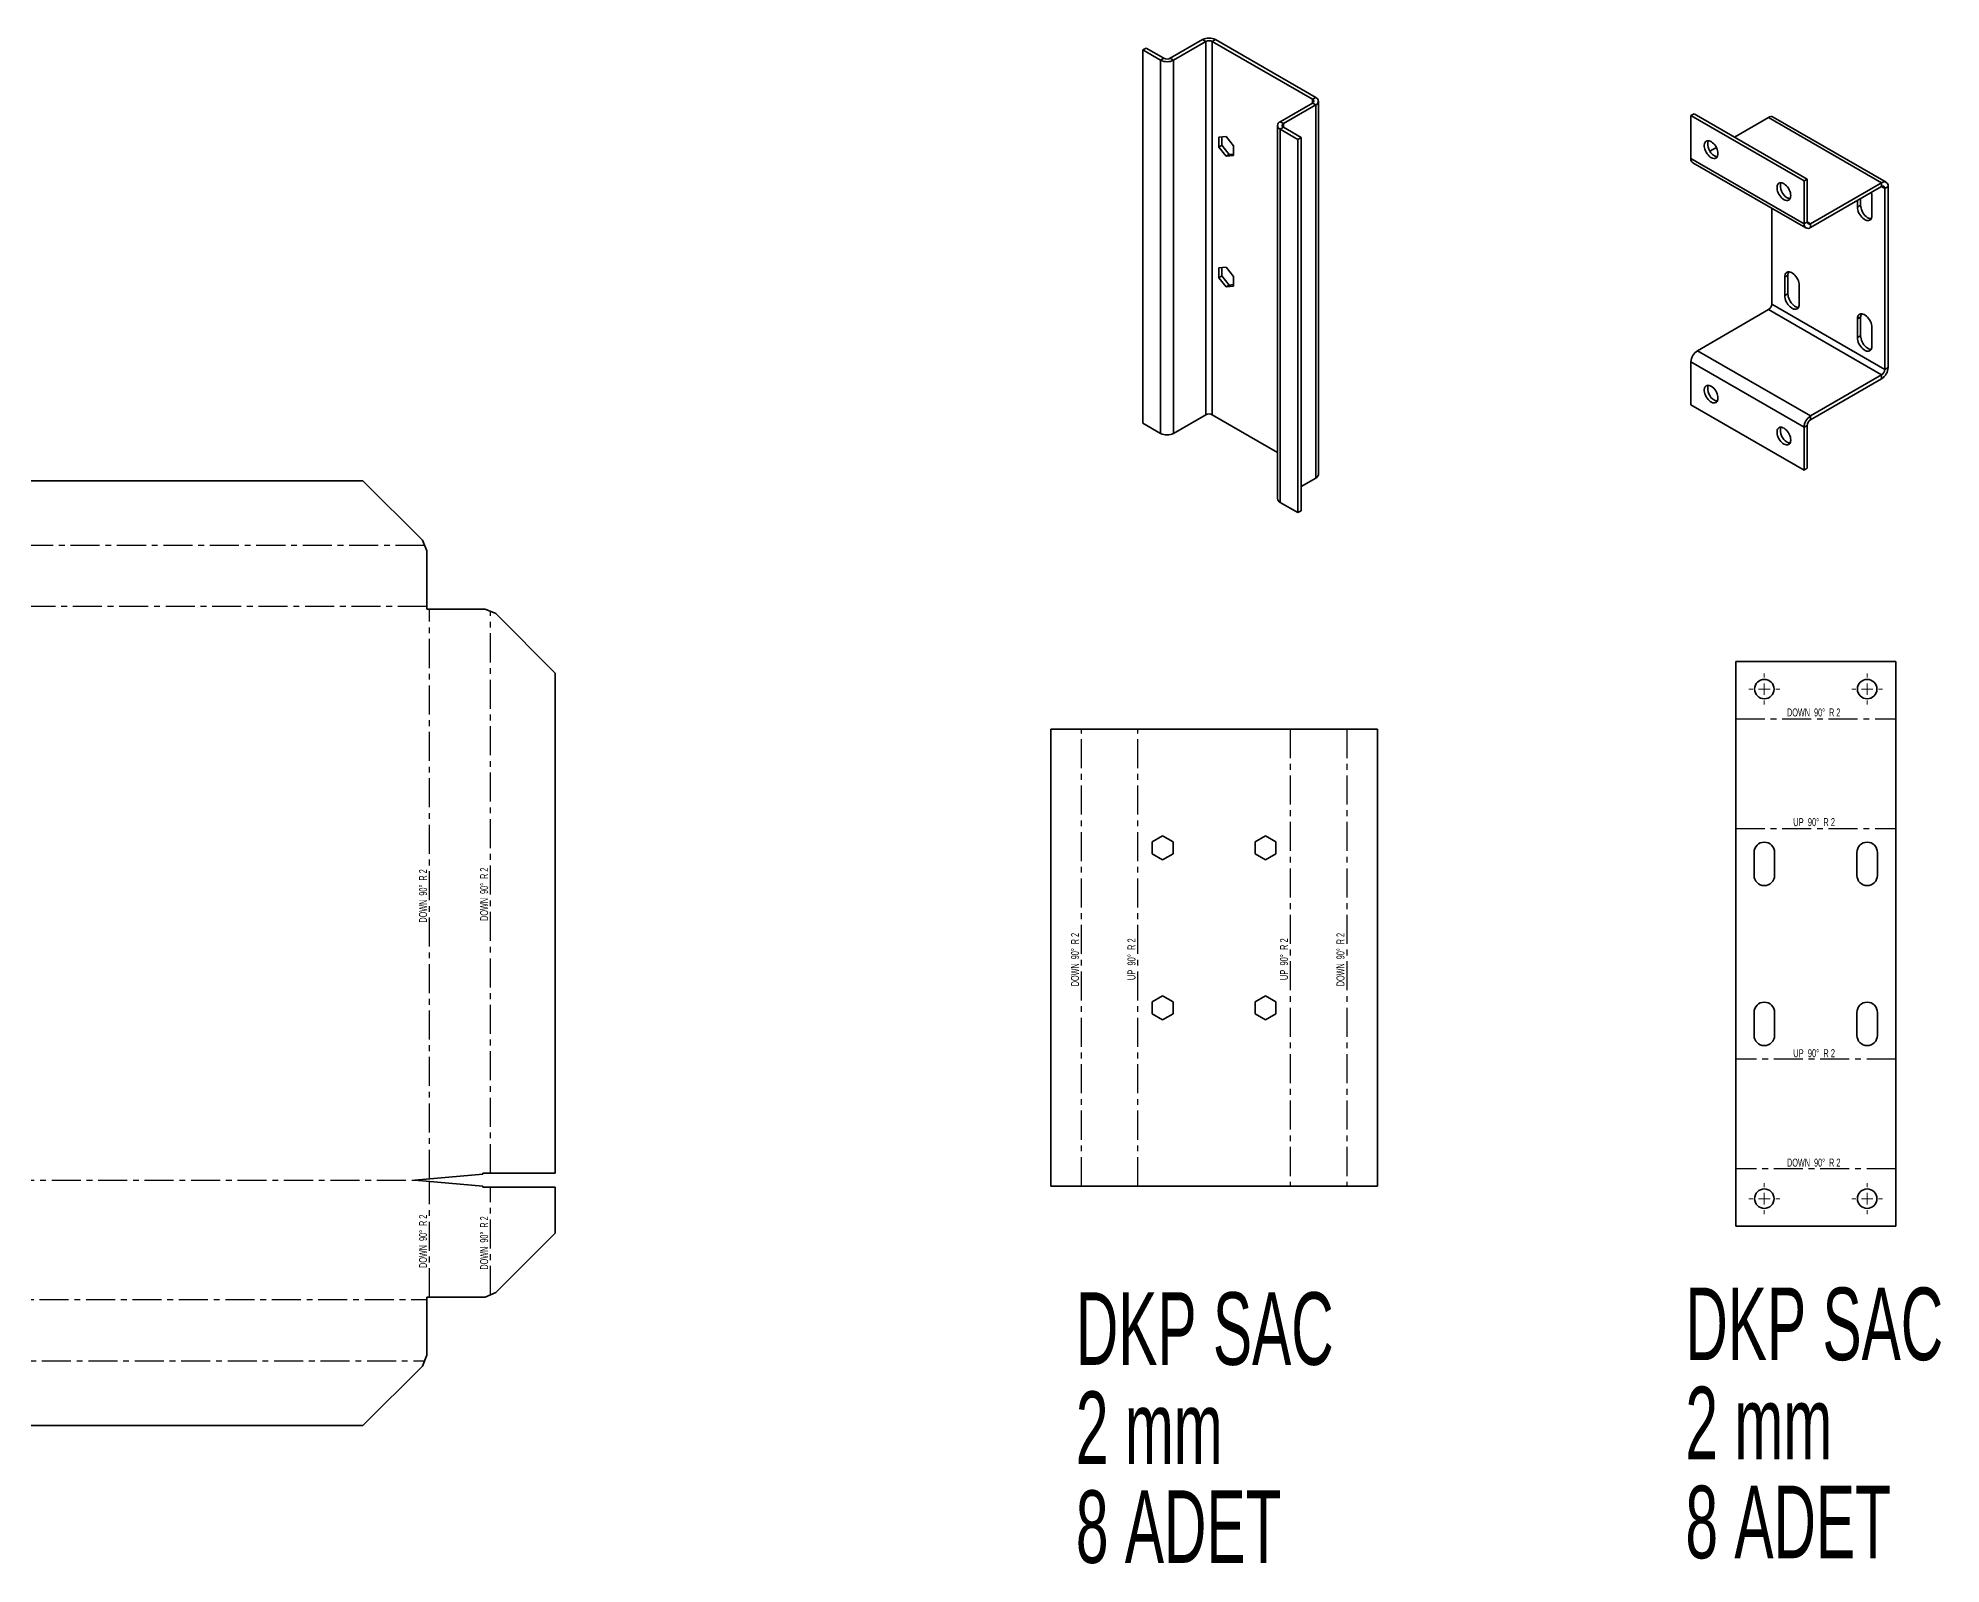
# Model space of a CAD drawing. Header units: millimetres. Extents: x -3180 to -822, y -1119 to 308.
# Drawn here: x -1655 to -822, y -856 to -188 of the extents above; entities that cross this region are included whole.
import ezdxf

# ---------------------------------------------------------------- set-up
doc = ezdxf.new("R2010")
doc.units = ezdxf.units.MM
doc.linetypes.add('CENTERX2', pattern=[20.32, 12.7, -2.54, 2.54, -2.54])
doc.styles.add('SLDTEXTSTYLE0', font='TXT', dxfattribs={"width": 0.605})
doc.styles.add('SLDTEXTSTYLE1', font='TXT', dxfattribs={"width": 0.5675})
doc.styles.add('SLDTEXTSTYLE2', font='TXT', dxfattribs={"width": 0.56125})

# ---------------------------------------------------------------- blocks, each defined once
blk = doc.blocks.new('SW_NOTE_0_1')
at = {"color": 0, "linetype": 'Continuous', "lineweight": 0, "char_height": 31.75, "attachment_point": 1, "style": 'SLDTEXTSTYLE0'}
for s, insert in [('DKP SAC', (0, 40.93)), ('2 mm', (0, -2.41)), ('8 ADET', (0, -45.74))]:
    blk.add_mtext(s, dxfattribs=dict(at, insert=insert))
blk = doc.blocks.new('SW_NOTE_0_2')
at = {"color": 0, "linetype": 'Continuous', "lineweight": 0, "char_height": 31.75, "attachment_point": 1, "style": 'SLDTEXTSTYLE0'}
for s, insert in [('DKP SAC', (0, 40.93)), ('2 mm', (0, -2.41)), ('8 ADET', (0, -45.74))]:
    blk.add_mtext(s, dxfattribs=dict(at, insert=insert))
blk = doc.blocks.new('SW_CENTERMARKSYMBOL_0')
at = {"color": 0, "linetype": 'Continuous', "lineweight": 18}
for p, q in [((-5, 0), (-6.75, 0)), ((0, 0), (-2.5, 0)), ((0, 5), (0, 6.75)), ((0, 0), (0, 2.5)), ((0, 0), (0, -2.5)), ((0, 0), (2.5, 0)), ((5, 0), (6.75, 0)), ((0, -5), (0, -6.75))]:
    blk.add_line(p, q, dxfattribs=at)
blk = doc.blocks.new('SW_CENTERMARKSYMBOL_1')
at = {"color": 0, "linetype": 'Continuous', "lineweight": 18}
for p, q in [((-5, 0), (-6.75, 0)), ((0, 0), (-2.5, 0)), ((0, 5), (0, 6.75)), ((0, 0), (0, 2.5)), ((0, 0), (0, -2.5)), ((0, 0), (2.5, 0)), ((5, 0), (6.75, 0)), ((0, -5), (0, -6.75))]:
    blk.add_line(p, q, dxfattribs=at)
blk = doc.blocks.new('SW_CENTERMARKSYMBOL_2')
at = {"color": 0, "linetype": 'Continuous', "lineweight": 18}
for p, q in [((-5, 0), (-6.75, 0)), ((0, 0), (-2.5, 0)), ((0, 5), (0, 6.75)), ((0, 0), (0, 2.5)), ((0, 0), (0, -2.5)), ((0, 0), (2.5, 0)), ((5, 0), (6.75, 0)), ((0, -5), (0, -6.75))]:
    blk.add_line(p, q, dxfattribs=at)
blk = doc.blocks.new('SW_CENTERMARKSYMBOL_3')
at = {"color": 0, "linetype": 'Continuous', "lineweight": 18}
for p, q in [((-5, 0), (-6.75, 0)), ((0, 0), (-2.5, 0)), ((0, 5), (0, 6.75)), ((0, 0), (0, 2.5)), ((0, 0), (0, -2.5)), ((0, 0), (2.5, 0)), ((5, 0), (6.75, 0)), ((0, -5), (0, -6.75))]:
    blk.add_line(p, q, dxfattribs=at)

msp = doc.modelspace()

# ---------------------------------------------------------------- linework, layer by layer
at = {"color": 7, "linetype": 'Continuous', "lineweight": 35}
for p, q in [((-1145.35, -189.12), (-1159.5, -197.28)), ((-1143.94, -189.93), (-1158.08, -198.1)), ((-1143.94, -189.93), (-1145.35, -189.12)), ((-1143.94, -189.93), (-1143.94, -353.24)), ((-1139.7, -189.12), (-1141.11, -189.93)), ((-1097.27, -215.24), (-1141.11, -189.93)), ((-1141.11, -189.93), (-1141.11, -353.24)), ((-1095.86, -214.42), (-1139.7, -189.12)), ((-1171.52, -193.61), (-1170.1, -192.79)), ((-1171.52, -193.61), (-1171.52, -356.91)), ((-1163.74, -198.1), (-1171.52, -193.61)), ((-1162.32, -197.28), (-1170.1, -192.79)), ((-1163.74, -198.1), (-1162.32, -197.28)), ((-1163.74, -198.1), (-1163.74, -361.4)), ((-1159.5, -197.28), (-1158.08, -198.1)), ((-1158.08, -198.1), (-1158.08, -361.4)), ((-1097.27, -215.24), (-1095.86, -214.42)), ((-1097.27, -215.24), (-1097.27, -216.87)), ((-1094.68, -379.37), (-1094.68, -216.06)), ((-1111.41, -225.04), (-1097.27, -216.87)), ((-1110, -225.85), (-1095.86, -217.69)), ((-1095.86, -217.69), (-1097.27, -216.87)), ((-1095.86, -217.69), (-1095.86, -381)), ((-931.71, -222.36), (-930.3, -221.54)), ((-882.21, -250.93), (-931.71, -222.36)), ((-931.71, -241.14), (-931.71, -222.36)), ((-880.8, -250.11), (-930.3, -221.54)), ((-897.77, -223.18), (-912.62, -231.75)), ((-848.27, -251.75), (-897.77, -223.18)), ((-846.27, -251.55), (-895.77, -222.98)), ((-1135.1, -231.57), (-1138.32, -231.86)), ((-1138.32, -231.86), (-1138.32, -236.15)), ((-1136.9, -235.33), (-1136.9, -231.73)), ((-1131.88, -235.57), (-1135.1, -231.57)), ((-1112.58, -226.67), (-1112.58, -389.98)), ((-1111.41, -225.04), (-1110, -225.85)), ((-1110, -227.49), (-1111.41, -228.3)), ((-1111.41, -228.3), (-1111.41, -391.61)), ((-1103.63, -232.79), (-1111.41, -228.3)), ((-1110, -225.85), (-1110, -227.49)), ((-1102.22, -231.98), (-1110, -227.49)), ((-1102.22, -231.98), (-1103.63, -232.79)), ((-1103.63, -232.79), (-1103.63, -396.1)), ((-1102.22, -231.98), (-1102.22, -395.29)), ((-1138.32, -236.15), (-1136.9, -235.33)), ((-1138.32, -236.15), (-1135.1, -240.15)), ((-1133.69, -239.34), (-1136.9, -235.33)), ((-1135.1, -240.15), (-1133.69, -239.34)), ((-1135.1, -240.15), (-1131.88, -239.86)), ((-1131.88, -239.17), (-1133.69, -239.34)), ((-1131.88, -239.86), (-1131.88, -235.57)), ((-882.21, -269.71), (-931.71, -241.14)), ((-920.58, -236.34), (-923.4, -237.97)), ((-930.88, -242.97), (-881.39, -271.54)), ((-882.21, -250.93), (-880.8, -250.11)), ((-882.21, -269.71), (-882.21, -250.93)), ((-880.8, -268.89), (-880.8, -250.11)), ((-848.27, -251.75), (-879.39, -269.71)), ((-848.27, -253.38), (-879.39, -271.34)), ((-852.52, -266.04), (-852.52, -257.87)), ((-848.27, -253.38), (-848.27, -251.75)), ((-846.86, -254.2), (-848.27, -253.38)), ((-845.45, -253.38), (-846.86, -254.2)), ((-846.86, -333.4), (-846.86, -254.2)), ((-845.45, -332.59), (-845.45, -253.38)), ((-896.36, -304.83), (-896.36, -262.9)), ((-858.88, -259.51), (-858.88, -262.37)), ((-857.47, -261.55), (-858.88, -262.37)), ((-857.47, -258.69), (-857.47, -261.55)), ((-882.21, -269.71), (-880.8, -268.89)), ((-879.39, -269.71), (-880.8, -268.89)), ((-879.39, -269.71), (-879.39, -271.34)), ((-1135.1, -288.73), (-1138.32, -289.02)), ((-1138.32, -289.02), (-1138.32, -293.31)), ((-1136.9, -292.49), (-1136.9, -288.89)), ((-1131.88, -292.73), (-1135.1, -288.73)), ((-1138.32, -293.31), (-1136.9, -292.49)), ((-1138.32, -293.31), (-1135.1, -297.31)), ((-1133.69, -296.49), (-1136.9, -292.49)), ((-1135.1, -297.31), (-1133.69, -296.49)), ((-1135.1, -297.31), (-1131.88, -297.02)), ((-1131.88, -296.33), (-1133.69, -296.49)), ((-1131.88, -297.02), (-1131.88, -292.73)), ((-889.29, -292.17), (-890.7, -292.99)), ((-890.7, -292.99), (-890.7, -301.15)), ((-889.29, -292.17), (-889.29, -300.34)), ((-884.34, -304.83), (-884.34, -296.66)), ((-928.88, -325.24), (-897.77, -307.28)), ((-848.27, -335.85), (-897.77, -307.28)), ((-846.86, -333.4), (-896.36, -304.83)), ((-889.29, -300.34), (-890.7, -301.15)), ((-857.47, -310.54), (-858.88, -311.36)), ((-858.88, -311.36), (-858.88, -319.52)), ((-857.47, -310.54), (-857.47, -318.71)), ((-852.52, -323.2), (-852.52, -315.03)), ((-857.47, -318.71), (-858.88, -319.52)), ((-882.21, -358.71), (-931.71, -330.14)), ((-931.71, -348.92), (-931.71, -330.14)), ((-879.39, -353.81), (-928.88, -325.24)), ((-846.86, -333.4), (-845.45, -332.59)), ((-879.39, -353.81), (-848.27, -335.85)), ((-879.39, -355.45), (-848.27, -337.49)), ((-848.27, -337.49), (-848.27, -335.85)), ((-882.21, -377.49), (-931.71, -348.92)), ((-1163.74, -361.4), (-1171.52, -356.91)), ((-1143.94, -353.24), (-1158.08, -361.4)), ((-1112.58, -369.71), (-1141.11, -353.24)), ((-880.8, -357.9), (-882.21, -358.71)), ((-880.8, -376.68), (-880.8, -357.9)), ((-879.39, -353.81), (-879.39, -355.45)), ((-882.21, -377.49), (-882.21, -358.71)), ((-1512.68, -382.17), (-2459.27, -382.17)), ((-1512.68, -382.17), (-1486.68, -408.17)), ((-1102.22, -384.67), (-1095.86, -381)), ((-880.8, -376.68), (-882.21, -377.49)), ((-1103.63, -396.1), (-1111.41, -391.61)), ((-1102.22, -395.29), (-1103.63, -396.1)), ((-1486.68, -408.17), (-1484.68, -412.88)), ((-1484.68, -438.3), (-1484.68, -412.88)), ((-1459.26, -438.3), (-1484.68, -438.3)), ((-1459.26, -438.3), (-1454.55, -440.3)), ((-1454.55, -440.3), (-1428.55, -466.3)), ((-842.11, -461.3), (-912.11, -461.3)), ((-912.11, -708.31), (-912.11, -461.3)), ((-842.11, -708.31), (-842.11, -461.3)), ((-1428.55, -685.13), (-1428.55, -466.3)), ((-1211.75, -490.8), (-1211.75, -690.8)), ((-1068.9, -490.8), (-1211.75, -490.8)), ((-1068.9, -490.8), (-1068.9, -690.8)), ((-1162.83, -537.55), (-1167.38, -540.18)), ((-1167.38, -540.18), (-1167.38, -545.43)), ((-1158.28, -540.18), (-1162.83, -537.55)), ((-1158.28, -545.43), (-1158.28, -540.18)), ((-1117.83, -537.55), (-1122.38, -540.18)), ((-1122.38, -540.18), (-1122.38, -545.43)), ((-1113.28, -540.18), (-1117.83, -537.55)), ((-1113.28, -545.43), (-1113.28, -540.18)), ((-1167.38, -545.43), (-1162.83, -548.06)), ((-1162.83, -548.06), (-1158.28, -545.43)), ((-1122.38, -545.43), (-1117.83, -548.06)), ((-1117.83, -548.06), (-1113.28, -545.43)), ((-904.11, -544.8), (-904.11, -554.8)), ((-895.11, -554.8), (-895.11, -544.8)), ((-859.11, -544.8), (-859.11, -554.8)), ((-850.11, -554.8), (-850.11, -544.8)), ((-1162.83, -607.55), (-1167.38, -610.18)), ((-1158.28, -610.18), (-1162.83, -607.55)), ((-1117.83, -607.55), (-1122.38, -610.18)), ((-1113.28, -610.18), (-1117.83, -607.55)), ((-1167.38, -610.18), (-1167.38, -615.43)), ((-1167.38, -615.43), (-1162.83, -618.06)), ((-1162.83, -618.06), (-1158.28, -615.43)), ((-1158.28, -615.43), (-1158.28, -610.18)), ((-1122.38, -610.18), (-1122.38, -615.43)), ((-1122.38, -615.43), (-1117.83, -618.06)), ((-1117.83, -618.06), (-1113.28, -615.43)), ((-1113.28, -615.43), (-1113.28, -610.18)), ((-904.11, -614.8), (-904.11, -624.8)), ((-895.11, -624.8), (-895.11, -614.8)), ((-859.11, -614.8), (-859.11, -624.8)), ((-850.11, -624.8), (-850.11, -614.8)), ((-1460.26, -685.56), (-1489.99, -688.16)), ((-1489.99, -688.16), (-1460.26, -690.77)), ((-1460.26, -685.13), (-1428.55, -685.13)), ((-1460.26, -685.13), (-1460.26, -685.56)), ((-1460.26, -690.77), (-1460.26, -691.2)), ((-1068.9, -690.8), (-1211.75, -690.8)), ((-1428.55, -691.2), (-1460.26, -691.2)), ((-1428.55, -711.41), (-1428.55, -691.2)), ((-1428.55, -711.41), (-1454.55, -737.41)), ((-842.11, -708.31), (-912.11, -708.31)), ((-1484.68, -739.41), (-1459.26, -739.41)), ((-1484.68, -764.83), (-1484.68, -739.41)), ((-1454.55, -737.41), (-1459.26, -739.41)), ((-1484.68, -764.83), (-1486.68, -769.55)), ((-1486.68, -769.55), (-1512.68, -795.55)), ((-2459.27, -795.55), (-1512.68, -795.55))]:
    msp.add_line(p, q, dxfattribs=at)
at = {"color": 7, "linetype": 'CENTERX2'}
for p, q in [((-1485.68, -410.53), (-2486.27, -410.53)), ((-1484.68, -437.24), (-2487.27, -437.24)), ((-1483.62, -687.61), (-1483.62, -438.3)), ((-1456.91, -685.13), (-1456.91, -439.3)), ((-1198.39, -690.8), (-1198.39, -490.8)), ((-1173.68, -690.8), (-1173.68, -490.8)), ((-1106.97, -490.8), (-1106.97, -690.8)), ((-1082.26, -490.8), (-1082.26, -690.8)), ((-912.11, -486.3), (-842.11, -486.3)), ((-912.11, -534.3), (-842.11, -534.3)), ((-842.11, -635.31), (-912.11, -635.31)), ((-2481.96, -688.16), (-1489.99, -688.16)), ((-1483.62, -739.41), (-1483.62, -688.72)), ((-842.11, -683.31), (-912.11, -683.31)), ((-1456.91, -738.41), (-1456.91, -691.2)), ((-2487.27, -740.48), (-1484.68, -740.48)), ((-2486.27, -767.19), (-1485.68, -767.19))]:
    msp.add_line(p, q, dxfattribs=at)
at = {"color": 7, "linetype": 'Continuous', "lineweight": 35, "flags": 128}
for points in [[(-919.87, -238.99), (-919.91, -238.38), (-920.04, -237.74), (-920.25, -237.08), (-920.54, -236.43), (-920.89, -235.8), (-921.3, -235.21), (-921.75, -234.68), (-922.24, -234.23), (-922.75, -233.86), (-923.25, -233.59), (-923.75, -233.43), (-924.23, -233.38), (-924.66, -233.43), (-925.04, -233.6), (-925.36, -233.88), (-925.61, -234.25), (-925.78, -234.7), (-925.87, -235.23), (-925.87, -235.82), (-925.78, -236.45), (-925.61, -237.11), (-925.36, -237.76), (-925.04, -238.41), (-924.66, -239.02), (-924.23, -239.57), (-923.75, -240.07), (-923.25, -240.48), (-922.75, -240.8), (-922.24, -241.01), (-921.75, -241.12), (-921.3, -241.12), (-920.89, -241.01), (-920.54, -240.79), (-920.25, -240.46), (-920.04, -240.05), (-919.91, -239.55), (-919.87, -238.99)], [(-888.05, -257.36), (-888.09, -256.75), (-888.22, -256.11), (-888.43, -255.45), (-888.72, -254.8), (-889.07, -254.17), (-889.48, -253.58), (-889.93, -253.05), (-890.42, -252.6), (-890.93, -252.23), (-891.44, -251.96), (-891.93, -251.8), (-892.41, -251.75), (-892.84, -251.8), (-893.22, -251.97), (-893.54, -252.25), (-893.79, -252.62), (-893.96, -253.07), (-894.05, -253.6), (-894.05, -254.19), (-893.96, -254.82), (-893.79, -255.47), (-893.54, -256.13), (-893.22, -256.77), (-892.84, -257.38), (-892.41, -257.94), (-891.93, -258.44), (-891.44, -258.85), (-890.93, -259.17), (-890.42, -259.38), (-889.93, -259.49), (-889.48, -259.49), (-889.07, -259.38), (-888.72, -259.16), (-888.43, -258.83), (-888.22, -258.42), (-888.09, -257.92), (-888.05, -257.36)], [(-858.88, -262.37), (-858.84, -263), (-858.71, -263.66), (-858.5, -264.34), (-858.21, -265.01), (-857.85, -265.66), (-857.44, -266.27), (-856.98, -266.83), (-856.48, -267.31), (-855.96, -267.71), (-855.44, -268.02), (-854.92, -268.22), (-854.42, -268.31), (-853.96, -268.28), (-853.54, -268.15), (-853.19, -267.91), (-852.9, -267.57), (-852.69, -267.13), (-852.56, -266.62), (-852.52, -266.04)], [(-857.47, -261.55), (-857.42, -262.18), (-857.29, -262.84), (-857.08, -263.52), (-856.79, -264.19), (-856.44, -264.85), (-856.02, -265.46), (-855.56, -266.01), (-855.06, -266.5), (-854.55, -266.9), (-854.02, -267.2), (-853.5, -267.4), (-853.01, -267.49), (-852.86, -267.49)], [(-884.34, -296.66), (-884.38, -296.03), (-884.51, -295.37), (-884.72, -294.69), (-885.01, -294.02), (-885.36, -293.37), (-885.78, -292.75), (-886.24, -292.2), (-886.74, -291.71), (-887.26, -291.32), (-887.78, -291.01), (-888.3, -290.81), (-888.8, -290.72), (-889.26, -290.75), (-889.67, -290.88), (-890.03, -291.12), (-890.32, -291.46), (-890.53, -291.9), (-890.66, -292.41), (-890.7, -292.99)], [(-890.7, -301.15), (-890.66, -301.78), (-890.53, -302.45), (-890.32, -303.12), (-890.03, -303.8), (-889.67, -304.45), (-889.26, -305.06), (-888.8, -305.62), (-888.3, -306.1), (-887.78, -306.5), (-887.26, -306.8), (-886.74, -307), (-886.24, -307.09), (-885.78, -307.07), (-885.36, -306.94), (-885.01, -306.7), (-884.72, -306.36), (-884.51, -305.92), (-884.38, -305.41), (-884.34, -304.83)], [(-889.29, -300.34), (-889.24, -300.97), (-889.11, -301.63), (-888.9, -302.31), (-888.61, -302.98), (-888.26, -303.63), (-887.84, -304.25), (-887.38, -304.8), (-886.88, -305.29), (-886.37, -305.69), (-885.84, -305.99), (-885.32, -306.19), (-884.83, -306.28), (-884.67, -306.28)], [(-852.52, -315.03), (-852.56, -314.4), (-852.69, -313.74), (-852.9, -313.06), (-853.19, -312.39), (-853.54, -311.74), (-853.96, -311.12), (-854.42, -310.57), (-854.92, -310.08), (-855.44, -309.68), (-855.96, -309.38), (-856.48, -309.18), (-856.98, -309.09), (-857.44, -309.11), (-857.85, -309.25), (-858.21, -309.49), (-858.5, -309.83), (-858.71, -310.26), (-858.84, -310.78), (-858.88, -311.36)], [(-858.88, -319.52), (-858.84, -320.15), (-858.71, -320.82), (-858.5, -321.49), (-858.21, -322.17), (-857.85, -322.82), (-857.44, -323.43), (-856.98, -323.99), (-856.48, -324.47), (-855.96, -324.87), (-855.44, -325.17), (-854.92, -325.37), (-854.42, -325.46), (-853.96, -325.44), (-853.54, -325.31), (-853.19, -325.07), (-852.9, -324.72), (-852.69, -324.29), (-852.56, -323.78), (-852.52, -323.2)], [(-857.47, -318.71), (-857.42, -319.34), (-857.29, -320), (-857.08, -320.68), (-856.79, -321.35), (-856.44, -322), (-856.02, -322.62), (-855.56, -323.17), (-855.06, -323.66), (-854.55, -324.05), (-854.02, -324.36), (-853.5, -324.56), (-853.01, -324.65), (-852.86, -324.65)], [(-919.87, -345.96), (-919.91, -345.35), (-920.04, -344.7), (-920.25, -344.05), (-920.54, -343.39), (-920.89, -342.76), (-921.3, -342.18), (-921.75, -341.65), (-922.24, -341.2), (-922.75, -340.83), (-923.25, -340.56), (-923.75, -340.4), (-924.23, -340.34), (-924.66, -340.4), (-925.04, -340.57), (-925.36, -340.84), (-925.61, -341.21), (-925.78, -341.67), (-925.87, -342.2), (-925.87, -342.79), (-925.78, -343.42), (-925.61, -344.07), (-925.36, -344.73), (-925.04, -345.37), (-924.66, -345.98), (-924.23, -346.54), (-923.75, -347.03), (-923.25, -347.45), (-922.75, -347.76), (-922.24, -347.98), (-921.75, -348.09), (-921.3, -348.09), (-920.89, -347.97), (-920.54, -347.75), (-920.25, -347.43), (-920.04, -347.02), (-919.91, -346.52), (-919.87, -345.96)], [(-888.05, -364.33), (-888.09, -363.72), (-888.22, -363.07), (-888.43, -362.41), (-888.72, -361.76), (-889.07, -361.13), (-889.48, -360.55), (-889.93, -360.02), (-890.42, -359.57), (-890.93, -359.2), (-891.44, -358.93), (-891.93, -358.77), (-892.41, -358.71), (-892.84, -358.77), (-893.22, -358.94), (-893.54, -359.21), (-893.79, -359.58), (-893.96, -360.04), (-894.05, -360.57), (-894.05, -361.16), (-893.96, -361.79), (-893.79, -362.44), (-893.54, -363.1), (-893.22, -363.74), (-892.84, -364.35), (-892.41, -364.91), (-891.93, -365.4), (-891.44, -365.81), (-890.93, -366.13), (-890.42, -366.35), (-889.93, -366.46), (-889.48, -366.46), (-889.07, -366.34), (-888.72, -366.12), (-888.43, -365.8), (-888.22, -365.38), (-888.09, -364.89), (-888.05, -364.33)]]:
    msp.add_lwpolyline(points, dxfattribs=at)
at = {"color": 7, "linetype": 'Continuous', "lineweight": 35}
for centre in [(-899.61, -473.3), (-854.61, -473.3), (-899.61, -696.31), (-854.61, -696.31)]:
    msp.add_circle(centre, 4.25, dxfattribs=at)
for centre, radius, start, end in [((-1142.53, -194.57), 6.15, 62.60967, 117.39033), ((-1142.53, -192.66), 3.07, 62.60967, 117.39033), ((-1160.91, -192.64), 6.15, 242.60967, 297.39033), ((-1160.91, -194.55), 3.07, 242.60967, 297.39033), ((-1097.58, -216.06), 0.873, 290.78342, 69.21658), ((-1096.48, -216.06), 1.75, 290.78342, 69.21658), ((-896.6, -224.81), 2.01, 65.65152, 125.65894), ((-1110.79, -226.67), 1.75, 110.78342, 249.21658), ((-1109.69, -226.67), 0.873, 110.78342, 249.21658), ((-929.71, -241.33), 2.01, 174.33758, 234.35024), ((-918.61, -234.9), 5.77, 164.71374, 240.35772), ((-920.01, -237.59), 2.73, 238.09613, 266.89885), ((-886.79, -253.27), 5.77, 164.71374, 240.35772), ((-858.24, -257.97), 5.73, 0.97648, 19.8406), ((-847.18, -253.12), 1.75, 351.31468, 128.67457), ((-847.72, -254.06), 0.873, 350.78596, 129.20329), ((-888.19, -255.96), 2.73, 238.09613, 266.89885), ((-880.48, -269.97), 1.75, 171.31506, 308.67419), ((-879.94, -269.03), 0.873, 170.78596, 309.20329), ((-886.41, -292.08), 2.87, 151.81463, 181.94694), ((-899.43, -304.69), 3.07, 302.60548, 357.39452), ((-854.59, -310.44), 2.87, 151.81463, 181.94694), ((-925.6, -330.4), 6.12, 122.4763, 177.5237), ((-851.56, -332.32), 6.12, 302.4764, 357.5236), ((-918.61, -341.86), 5.77, 164.71374, 240.35772), ((-849.93, -333.26), 3.07, 302.60548, 357.39452), ((-920.01, -344.56), 2.73, 238.09613, 266.89885), ((-1142.53, -355.97), 3.07, 62.60967, 117.39033), ((-876.1, -358.98), 6.12, 122.4763, 177.5237), ((-877.73, -358.04), 3.07, 122.60548, 177.39452), ((-1160.91, -355.95), 6.15, 242.60967, 297.39033), ((-886.79, -360.23), 5.77, 164.71374, 240.35772), ((-888.19, -362.93), 2.73, 238.09613, 266.89885), ((-1096.69, -379.17), 2.01, 294.37466, 354.3052), ((-1110.58, -389.78), 2.01, 185.6948, 245.62534), ((-899.61, -544.8), 4.5, 0, 180), ((-854.61, -544.8), 4.5, 0, 180), ((-899.61, -554.8), 4.5, 180, 0), ((-854.61, -554.8), 4.5, 180, 0), ((-899.61, -614.8), 4.5, 0, 180), ((-854.61, -614.8), 4.5, 0, 180), ((-899.61, -624.8), 4.5, 180, 0), ((-854.61, -624.8), 4.5, 180, 0)]:
    msp.add_arc(centre, radius, start, end, dxfattribs=at)

# ---------------------------------------------------------------- block references
at = {"color": 7, "linetype": 'Continuous', "lineweight": 0}
for name, p in [('SW_CENTERMARKSYMBOL_3', (-899.61, -473.3)), ('SW_CENTERMARKSYMBOL_2', (-854.61, -473.3)), ('SW_CENTERMARKSYMBOL_0', (-899.61, -696.31)), ('SW_CENTERMARKSYMBOL_1', (-854.61, -696.31)), ('SW_NOTE_0_1', (-1200.79, -778.19)), ('SW_NOTE_0_2', (-934.12, -776.14))]:
    msp.add_blockref(name, p, dxfattribs=at)

# ---------------------------------------------------------------- texts
at = {"color": 7, "linetype": 'Continuous', "lineweight": 0, "char_height": 3.5, "attachment_point": 2}
for s, insert, style in [('DOWN  90°  R 2', (-877.99, -481.77), 'SLDTEXTSTYLE1'), ('UP  90°  R 2', (-877.82, -529.77), 'SLDTEXTSTYLE2'), ('UP  90°  R 2', (-877.82, -630.89), 'SLDTEXTSTYLE2'), ('DOWN  90°  R 2', (-877.99, -678.77), 'SLDTEXTSTYLE1')]:
    msp.add_mtext(s, dxfattribs=dict(at, insert=insert, style=style))
at = {"color": 7, "linetype": 'Continuous', "lineweight": 0, "char_height": 3.5, "attachment_point": 2, "rotation": 90}
for s, insert, style in [('DOWN  90°  R 2', (-1488.16, -563.83), 'SLDTEXTSTYLE1'), ('DOWN  90°  R 2', (-1461.44, -563.09), 'SLDTEXTSTYLE1'), ('DOWN  90°  R 2', (-1202.93, -591.68), 'SLDTEXTSTYLE1'), ('DOWN  90°  R 2', (-1086.79, -591.68), 'SLDTEXTSTYLE1'), ('UP  90°  R 2', (-1178.22, -591.52), 'SLDTEXTSTYLE2'), ('UP  90°  R 2', (-1111.5, -591.52), 'SLDTEXTSTYLE2'), ('DOWN  90°  R 2', (-1488.16, -714.95), 'SLDTEXTSTYLE1'), ('DOWN  90°  R 2', (-1461.44, -715.69), 'SLDTEXTSTYLE1')]:
    msp.add_mtext(s, dxfattribs=dict(at, insert=insert, style=style))

doc.saveas('drawing.dxf')
